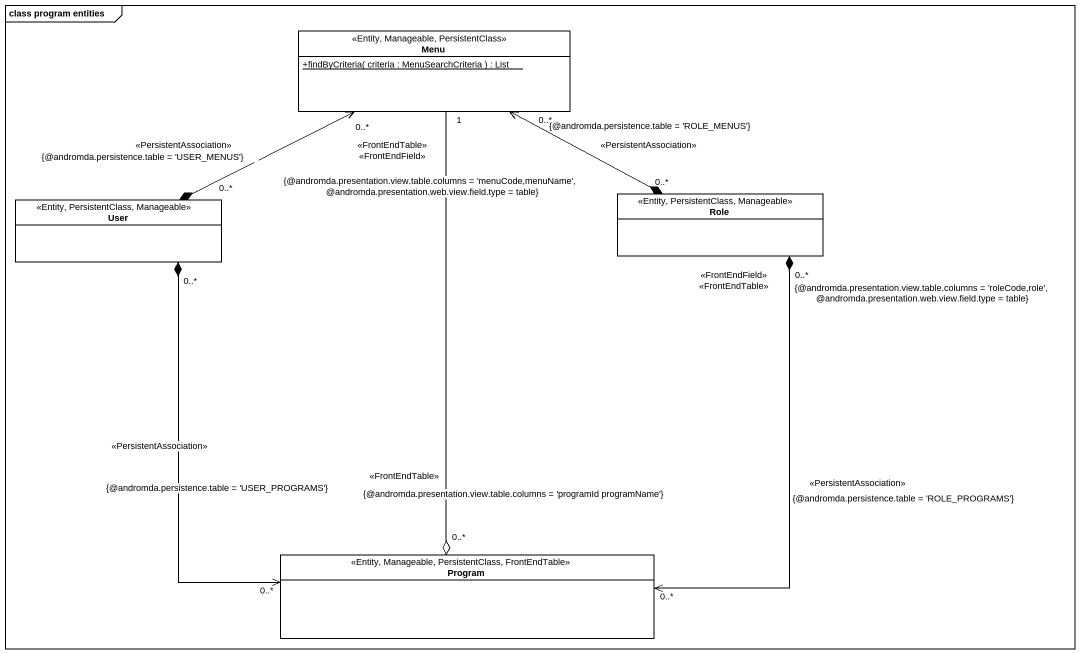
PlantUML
@startuml
mainframe class program entities
hide circle
hide empty members
skinparam classAttributeIconSize 0
class Menu <<Entity, Manageable, PersistentClass>> {
  {static} +findByCriteria( criteria : MenuSearchCriteria ) : List
}
class User <<Entity, PersistentClass, Manageable>>
class Role <<Entity, PersistentClass, Manageable>>
class Program <<Entity, Manageable, PersistentClass, FrontEndTable>>
User "0..*" *-right-> "0..*" Menu : <<PersistentAssociation>>\n{@andromda.persistence.table = 'USER_MENUS'}
User "0..*" *--> "0..*" Program : <<PersistentAssociation>>\n{@andromda.persistence.table = 'USER_PROGRAMS'}
Role "0..*" *-left-> "0..*" Menu : {@andromda.persistence.table = 'ROLE_MENUS'}\n<<PersistentAssociation>>
Role "<<FrontEndField>> <<FrontEndTable>>\n0..*\n{@andromda.presentation.view.table.columns = 'roleCode,role', @andromda.presentation.web.view.field.type = table}" *--> "0..*" Program : <<PersistentAssociation>>\n{@andromda.persistence.table = 'ROLE_PROGRAMS'}
Program "<<FrontEndTable>>\n0..*\n{@andromda.presentation.view.table.columns = 'programId programName'}" o-up- "<<FrontEndTable>> <<FrontEndField>>\n1\n{@andromda.presentation.view.table.columns = 'menuCode,menuName', @andromda.presentation.web.view.field.type = table}" Menu
@enduml
